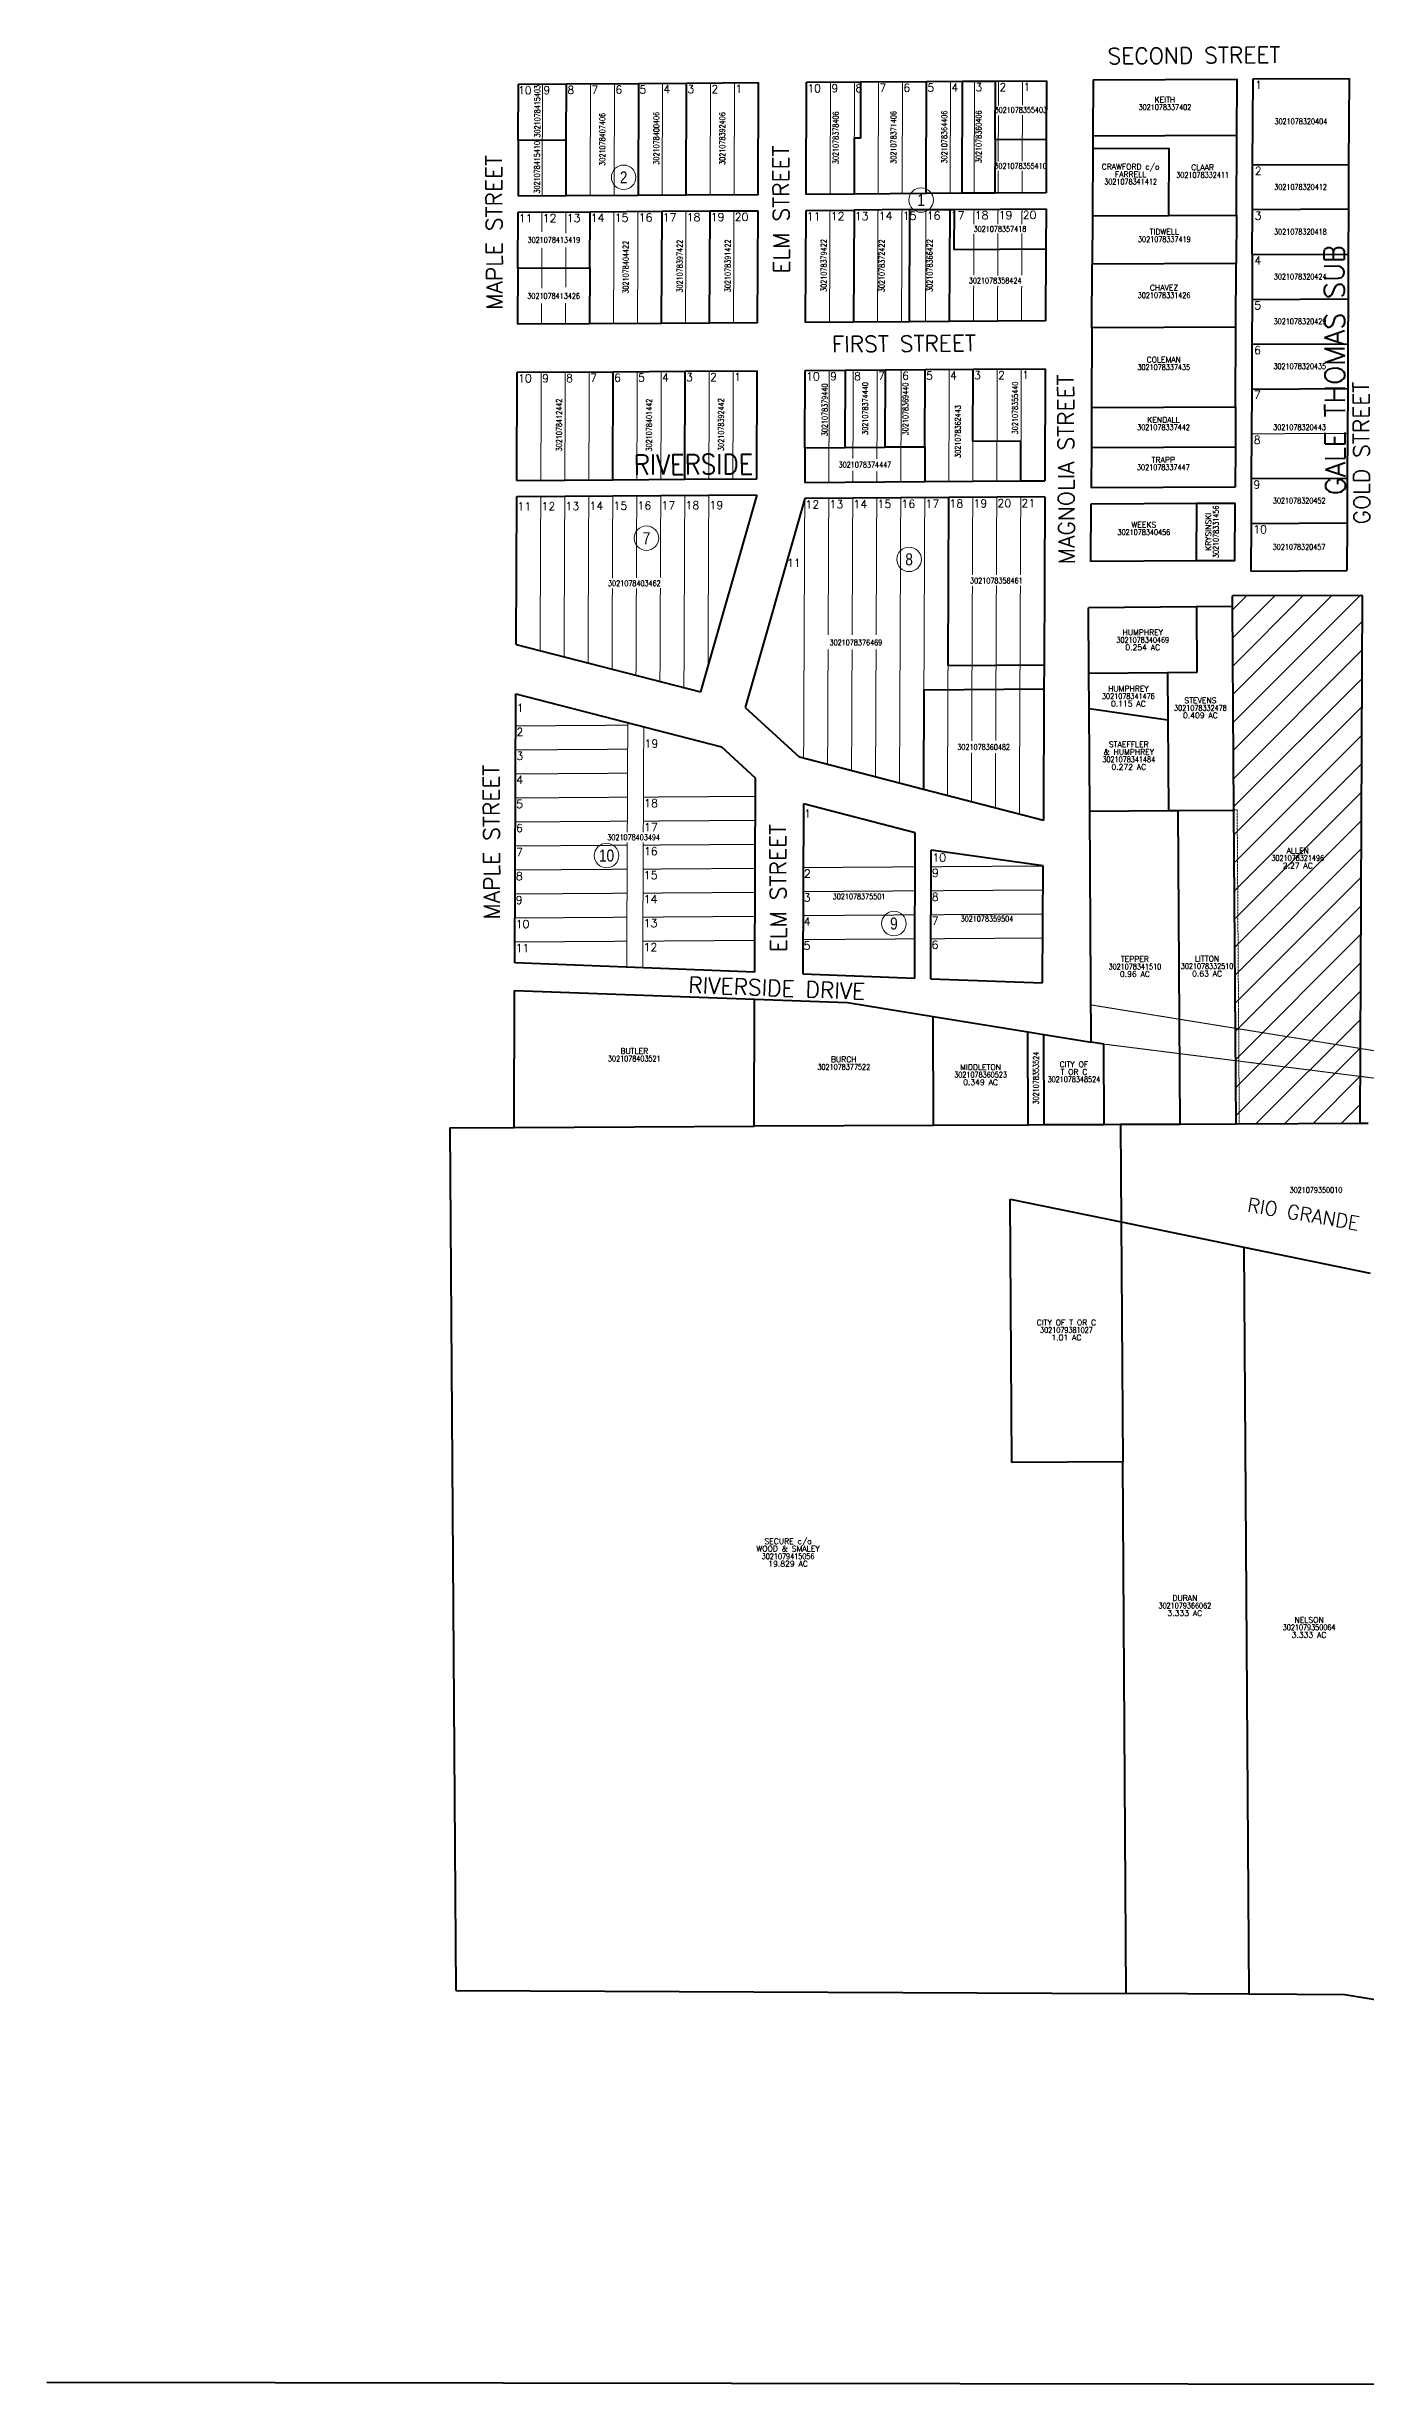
# Model space of a CAD drawing. Header units: feet. Extents: x 6175 to 40508, y 6759 to 18493.
# Drawn here: x 35640 to 37288, y 15566 to 18487 of the extents above; entities that cross this region are included whole.
import ezdxf
from ezdxf.enums import TextEntityAlignment as Align

# ---------------------------------------------------------------- set-up
doc = ezdxf.new("R2010")
doc.units = ezdxf.units.FT
doc.header["$MEASUREMENT"] = 0
for name, pattern in [('DASHED', [0.75, 0.5, -0.25]), ('DASHED2', [0.375, 0.25, -0.125]), ('HIDDEN', [0.375, 0.25, -0.125])]:
    doc.linetypes.add(name, pattern=pattern)
for name, color, linetype, lineweight in [('ACREAGE', 1, 'Continuous', 9), ('Block_Text', 152, 'Continuous', 20), ('EASEMENT', 4, 'HIDDEN', 9), ('Lot_Line', 153, 'DASHED', 13), ('Lot_Text', 170, 'Continuous', 20), ('Owner_Name', 1, 'Continuous', 9), ('STREET_NAME', 5, 'Continuous', 25), ('SUBDIVISION_NAME', 8, 'DASHED2', 30), ('UCLID_parcel', 3, 'Continuous', 40), ('UPC', 142, 'Continuous', 9)]:
    doc.layers.add(name, color=color, linetype=linetype, lineweight=lineweight)
doc.layers.add('hatch', color=7, linetype='Continuous')
doc.styles.add('ROMANS', font='romans.shx')

# ---------------------------------------------------------------- blocks, each defined once
blk = doc.blocks.new('PARCEL_ID')
at = {"layer": 'UPC', "style": 'ROMANS', "width": 0.8}
blk.add_attdef('UPC', text='', height=7, dxfattribs=at).set_placement((0, 0), align=Align.MIDDLE_CENTER)
blk = doc.blocks.new('OWNER')
at = {"layer": 'Owner_Name', "style": 'ROMANS'}
blk.add_attdef('OWNER', text='', height=7, dxfattribs=at).set_placement((0, 0), align=Align.MIDDLE_CENTER)
blk = doc.blocks.new('ACREAGE')
at = {"layer": 'ACREAGE', "style": 'ROMANS'}
blk.add_attdef('ACREAGE', text='', height=7, dxfattribs=at).set_placement((0, 0), align=Align.MIDDLE_CENTER)

msp = doc.modelspace()

# ---------------------------------------------------------------- hatches: boundary and pattern name
at = {"layer": 'hatch'}
h = msp.add_hatch(dxfattribs=at)
h.set_pattern_fill('ANSI31', color=256, scale=200, style=0)
h.paths.add_polyline_path([(37126.887, 17140.442), (37281.872, 17141.163), (37284.752, 17801.155), (37122.321, 17800.399)])

# ---------------------------------------------------------------- linework, layer by layer
at = {"layer": 'Block_Text'}
for centre in [(36361.301, 18323.57), (36733.127, 18295.17), (36389.853, 17872.615), (36718.126, 17846.147), (36339.932, 17476.025), (36699.127, 17391.014)]:
    msp.add_circle(centre, 15.3, dxfattribs=at)
at = {"layer": 'EASEMENT'}
for p in [(37124.173, 17532.922), (37130.887, 17140.47)]:
    msp.add_line(p, (37128.173, 17532.949), dxfattribs=at)
at = {"layer": 'Lot_Line'}
for p, q in [((36259.364, 18300.059), (36259.975, 18440.058)), ((36319.363, 18300.46), (36319.974, 18440.459)), ((36349.362, 18300.661), (36349.973, 18440.66)), ((36409.361, 18301.062), (36409.972, 18441.061)), ((36469.359, 18301.464), (36469.97, 18441.463)), ((36499.359, 18301.665), (36499.97, 18441.663)), ((36619.356, 18302.467), (36619.967, 18442.466)), ((36649.659, 18372.327), (36649.966, 18442.667)), ((36679.355, 18302.869), (36679.965, 18442.868)), ((36709.354, 18303.07), (36709.965, 18443.068)), ((36769.353, 18303.471), (36769.963, 18443.47)), ((36799.352, 18303.672), (36799.963, 18443.67)), ((36829.962, 18443.871), (36829.829, 18413.421)), ((36859.83, 18413.837), (36859.961, 18444.072)), ((36829.773, 18400.603), (36829.524, 18343.439)), ((36859.524, 18343.873), (36859.776, 18401.519)), ((36829.473, 18331.774), (36829.351, 18303.872)), ((36859.351, 18304.073), (36859.471, 18331.716)), ((36259.169, 18255.349), (36259.277, 18280.059)), ((36289.161, 18253.894), (36289.276, 18280.26)), ((36348.664, 18140.663), (36349.275, 18280.661)), ((36378.663, 18140.863), (36379.274, 18280.862)), ((36438.662, 18141.265), (36439.273, 18281.263)), ((36498.661, 18141.666), (36499.271, 18281.665)), ((36618.658, 18142.469), (36619.269, 18282.468)), ((36678.656, 18142.87), (36679.267, 18282.869)), ((36708.656, 18143.071), (36709.267, 18283.07)), ((36738.655, 18143.272), (36739.266, 18283.27)), ((36799.184, 18265.203), (36799.265, 18283.672)), ((36829.182, 18265.153), (36829.264, 18283.873)), ((36859.18, 18264.914), (36859.263, 18284.073)), ((36258.862, 18185.115), (36259.082, 18235.497)), ((36288.865, 18186.097), (36289.081, 18235.661)), ((36798.905, 18201.314), (36799.131, 18252.945)), ((36828.903, 18201.064), (36829.132, 18253.648)), ((36858.902, 18201.178), (36859.13, 18253.518)), ((36798.654, 18143.673), (36798.849, 18188.303)), ((36828.653, 18143.874), (36828.845, 18187.921)), ((36858.652, 18144.075), (36858.843, 18187.673)), ((36258.666, 18140.06), (36258.779, 18166.011)), ((36288.665, 18140.261), (36288.778, 18166.201)), ((36407.812, 17946.066), (36408.401, 18081.065)), ((36467.81, 17946.467), (36468.399, 18081.466)), ((36497.81, 17946.668), (36498.399, 18081.667)), ((36617.785, 17942.471), (36618.396, 18082.47)), ((36647.912, 17971.968), (36648.395, 18082.67)), ((36677.91, 17971.837), (36678.395, 18082.871)), ((36707.783, 17943.073), (36708.394, 18083.072)), ((36767.782, 17943.474), (36768.393, 18083.473)), ((36827.78, 17943.876), (36828.391, 18083.874)), ((36857.998, 17994.076), (36858.391, 18084.075)), ((36257.815, 17945.062), (36258.404, 18080.061)), ((36287.814, 17945.263), (36288.403, 18080.262)), ((36317.814, 17945.464), (36318.403, 18080.462)), ((36377.812, 17945.865), (36378.401, 18080.864)), ((36797.781, 17943.675), (36797.999, 17993.675)), ((37146.104, 18003.003), (37266.102, 18003.596)), ((36647.784, 17942.672), (36647.846, 17956.685)), ((36677.784, 17942.872), (36677.844, 17956.554)), ((36256.886, 17732.151), (36257.728, 17925.062)), ((36286.851, 17724.439), (36287.727, 17925.263)), ((36316.816, 17716.727), (36317.726, 17925.464)), ((36347.277, 17822.723), (36347.726, 17925.665)), ((36377.277, 17823.199), (36377.725, 17925.865)), ((36407.277, 17823.505), (36407.724, 17926.066)), ((36436.675, 17685.878), (36437.724, 17926.267)), ((36466.794, 17713.45), (36467.723, 17926.467)), ((36586.281, 17597.458), (36587.699, 17922.27)), ((36616.954, 17751.951), (36617.698, 17922.471)), ((36646.952, 17751.949), (36647.697, 17922.672)), ((36676.951, 17751.948), (36677.697, 17922.872)), ((36706.14, 17566.423), (36707.696, 17923.073)), ((36736.648, 17683.276), (36737.695, 17923.274)), ((36797.27, 17826.612), (36797.694, 17923.675)), ((36827.269, 17826.765), (36827.693, 17923.876)), ((36857.268, 17826.776), (36857.693, 17924.077)), ((36346.78, 17709.015), (36347.22, 17809.803)), ((36376.745, 17701.302), (36377.219, 17809.831)), ((36406.71, 17693.59), (36407.218, 17810.013)), ((36796.366, 17619.424), (36797.211, 17813.048)), ((36826.366, 17619.751), (36827.211, 17813.354)), ((36855.963, 17527.63), (36857.21, 17813.505)), ((36616.246, 17589.699), (36616.874, 17733.685)), ((36646.211, 17581.941), (36646.873, 17733.684)), ((36676.175, 17574.182), (36676.871, 17733.683)), ((36766.778, 17713.477), (36766.647, 17683.477)), ((36766.647, 17683.477), (36766.069, 17550.906)), ((36226.477, 17637.978), (36366.474, 17638.915)), ((36365.89, 17505.275), (36366.487, 17641.987)), ((36385.889, 17505.234), (36386.463, 17636.846)), ((36226.346, 17607.978), (36366.343, 17608.915)), ((36796.033, 17543.147), (36796.301, 17604.51)), ((36825.998, 17535.389), (36826.297, 17603.983)), ((36226.215, 17577.979), (36366.212, 17578.915)), ((36226.084, 17547.979), (36366.081, 17548.915)), ((36386.08, 17549.049), (36526.077, 17549.986)), ((36225.953, 17517.979), (36365.95, 17518.916)), ((36385.949, 17519.05), (36525.946, 17519.986)), ((36225.822, 17487.979), (36365.819, 17488.916)), ((36365.154, 17336.57), (36365.834, 17492.267)), ((36385.15, 17335.808), (36385.833, 17492.268)), ((36385.819, 17489.05), (36525.815, 17489.987)), ((36225.691, 17457.98), (36365.688, 17458.916)), ((36385.688, 17459.05), (36525.685, 17459.987)), ((36585.686, 17460.955), (36725.735, 17461.892)), ((36745.735, 17462.026), (36885.679, 17462.963)), ((36225.56, 17427.98), (36365.557, 17428.917)), ((36385.557, 17429.05), (36525.554, 17429.987)), ((36585.555, 17430.956), (36725.604, 17431.893)), ((36745.605, 17432.026), (36885.548, 17432.963)), ((36225.429, 17397.98), (36365.426, 17398.917)), ((36385.426, 17399.051), (36525.423, 17399.987)), ((36585.424, 17400.956), (36725.473, 17401.893)), ((36745.474, 17402.027), (36885.417, 17402.963)), ((36225.299, 17367.981), (36365.295, 17368.917)), ((36385.295, 17369.051), (36525.292, 17369.988)), ((36585.293, 17370.956), (36725.342, 17371.893)), ((36745.343, 17372.027), (36885.286, 17372.963)), ((37541.645, 17192.967), (36945.305, 17289.375)), ((37639.224, 17155.046), (36961.42, 17240.423))]:
    msp.add_line(p, q, dxfattribs=at)
at = {"layer": 'UCLID_parcel'}
for p, q in [((36229.67, 18369.858), (36229.976, 18439.857)), ((36229.976, 18439.857), (36289.974, 18440.258)), ((36289.669, 18370.259), (36289.974, 18440.258)), ((36289.974, 18440.258), (36379.972, 18440.86)), ((36379.972, 18440.86), (36379.361, 18300.862)), ((36379.972, 18440.86), (36439.971, 18441.262)), ((36439.36, 18301.263), (36439.971, 18441.262)), ((36439.971, 18441.262), (36529.969, 18441.864)), ((36529.358, 18301.865), (36529.969, 18441.864)), ((36589.357, 18302.267), (36589.967, 18442.265)), ((36589.967, 18442.265), (36657.966, 18442.72)), ((36657.659, 18372.381), (36657.966, 18442.72)), ((36657.966, 18442.72), (36739.964, 18443.269)), ((36739.353, 18303.27), (36739.964, 18443.269)), ((36739.964, 18443.269), (36784.963, 18443.57)), ((36784.352, 18303.571), (36784.963, 18443.57)), ((36784.963, 18443.57), (36825.962, 18443.844)), ((36825.644, 18370.845), (36825.962, 18443.844)), ((36825.962, 18443.844), (36889.961, 18444.272)), ((36889.961, 18444.272), (36889.642, 18371.273)), ((36948.041, 18445.562), (36947.736, 18375.563)), ((36948.041, 18445.562), (37128.039, 18446.4)), ((37127.734, 18376.401), (37128.039, 18446.4)), ((37147.57, 18339), (37148.039, 18446.499)), ((37148.039, 18446.499), (37268.037, 18447.092)), ((37268.037, 18447.092), (37267.568, 18339.593)), ((36947.736, 18375.563), (36947.666, 18359.563)), ((36947.736, 18375.563), (37127.734, 18376.401)), ((37127.297, 18276.402), (37127.734, 18376.401)), ((36229.67, 18369.858), (36229.365, 18299.858)), ((36229.67, 18369.858), (36289.669, 18370.259)), ((36289.363, 18300.26), (36289.669, 18370.259)), ((36649.659, 18372.327), (36649.355, 18302.668)), ((36657.659, 18372.381), (36649.659, 18372.327)), ((36825.644, 18370.845), (36825.351, 18303.846)), ((36825.644, 18370.845), (36889.642, 18371.273)), ((36889.642, 18371.273), (36889.35, 18304.274)), ((36947.666, 18359.563), (36947.299, 18275.564)), ((36947.666, 18359.563), (37042.665, 18360.005)), ((37042.665, 18360.005), (37042.298, 18276.006)), ((37147.325, 18283), (37147.57, 18339)), ((37147.57, 18339), (37267.568, 18339.593)), ((37267.568, 18339.593), (37267.324, 18283.594)), ((36289.363, 18300.26), (36229.365, 18299.858)), ((36379.361, 18300.862), (36289.363, 18300.26)), ((36439.36, 18301.263), (36379.361, 18300.862)), ((36529.358, 18301.865), (36439.36, 18301.263)), ((36649.355, 18302.668), (36589.357, 18302.267)), ((36739.353, 18303.27), (36649.355, 18302.668)), ((36784.352, 18303.571), (36739.353, 18303.27)), ((36825.351, 18303.846), (36784.352, 18303.571)), ((36889.35, 18304.274), (36825.351, 18303.846)), ((36228.972, 18209.859), (36229.277, 18279.858)), ((36229.277, 18279.858), (36319.275, 18280.46)), ((36318.97, 18210.461), (36319.275, 18280.46)), ((36319.275, 18280.46), (36409.273, 18281.063)), ((36408.663, 18141.064), (36409.273, 18281.063)), ((36409.273, 18281.063), (36469.272, 18281.464)), ((36468.661, 18141.465), (36469.272, 18281.464)), ((36469.272, 18281.464), (36529.271, 18281.865)), ((36528.66, 18141.867), (36529.271, 18281.865)), ((36588.659, 18142.268), (36589.269, 18282.267)), ((36589.269, 18282.267), (36649.268, 18282.668)), ((36649.268, 18282.668), (36648.657, 18142.67)), ((36719.206, 18283.136), (36649.268, 18282.668)), ((36718.596, 18143.138), (36719.206, 18283.136)), ((36719.206, 18283.136), (36769.265, 18283.471)), ((36768.654, 18143.472), (36769.265, 18283.471)), ((36769.265, 18283.471), (36774.265, 18283.505)), ((36774.265, 18283.505), (36774.047, 18233.505)), ((36774.265, 18283.505), (36889.263, 18284.274)), ((36889.263, 18284.274), (36889.044, 18234.274)), ((36947.299, 18275.564), (36947.037, 18215.564)), ((36947.299, 18275.564), (37042.298, 18276.006)), ((37042.298, 18276.006), (37127.297, 18276.402)), ((37127.297, 18276.402), (37127.035, 18216.402)), ((37147.081, 18227.001), (37147.325, 18283)), ((37267.324, 18283.594), (37147.325, 18283)), ((37267.324, 18283.594), (37267.08, 18227.594)), ((36774.047, 18233.505), (36889.044, 18234.274)), ((36889.044, 18234.274), (36888.652, 18144.275)), ((37147.081, 18227.001), (37267.08, 18227.594)), ((37267.08, 18227.594), (37266.835, 18171.595)), ((36228.972, 18209.859), (36228.667, 18139.86)), ((36228.972, 18209.859), (36318.97, 18210.461)), ((36318.97, 18210.461), (36318.665, 18140.462)), ((36946.688, 18135.565), (36947.037, 18215.564)), ((36947.037, 18215.564), (37127.035, 18216.402)), ((37126.686, 18136.403), (37127.035, 18216.402)), ((37147.081, 18227.001), (37146.837, 18171.001)), ((37146.837, 18171.001), (37146.592, 18115.002)), ((37146.837, 18171.001), (37266.835, 18171.595)), ((37266.835, 18171.595), (37266.591, 18115.595)), ((36318.665, 18140.462), (36228.667, 18139.86)), ((36408.663, 18141.064), (36318.665, 18140.462)), ((36468.661, 18141.465), (36408.663, 18141.064)), ((36528.66, 18141.867), (36468.661, 18141.465)), ((36648.657, 18142.67), (36588.659, 18142.268)), ((36718.596, 18143.138), (36648.657, 18142.67)), ((36768.654, 18143.472), (36718.596, 18143.138)), ((36888.652, 18144.275), (36768.654, 18143.472)), ((36946.688, 18135.565), (36946.252, 18035.566)), ((37126.686, 18136.403), (36946.688, 18135.565)), ((37126.25, 18036.404), (37126.686, 18136.403)), ((37146.592, 18115.002), (37146.348, 18059.002)), ((37146.592, 18115.002), (37266.591, 18115.595)), ((37266.591, 18115.595), (37266.347, 18059.596)), ((36348.402, 18080.663), (36438.4, 18081.265)), ((36437.811, 17946.267), (36438.4, 18081.265)), ((36438.4, 18081.265), (36528.398, 18081.867)), ((36527.809, 17946.869), (36528.398, 18081.867)), ((36587.974, 17985.47), (36588.397, 18082.269)), ((36588.397, 18082.269), (36638.396, 18082.603)), ((36638.396, 18082.603), (36637.973, 17985.804)), ((36638.396, 18082.603), (36688.394, 18082.938)), ((36688.394, 18082.938), (36687.972, 17986.139)), ((36688.394, 18082.938), (36738.393, 18083.272)), ((36737.971, 17986.473), (36738.393, 18083.272)), ((36738.393, 18083.272), (36798.392, 18083.674)), ((36797.999, 17993.675), (36798.392, 18083.674)), ((36798.392, 18083.674), (36888.39, 18084.276)), ((36888.39, 18084.276), (36887.779, 17944.277)), ((36227.816, 17944.862), (36228.405, 18079.86)), ((36228.405, 18079.86), (36348.402, 18080.663)), ((36347.813, 17945.664), (36348.402, 18080.663)), ((37146.348, 18059.002), (37145.859, 17947.004)), ((37146.348, 18059.002), (37266.347, 18059.596)), ((37266.347, 18059.596), (37265.858, 17947.597)), ((36946.252, 18035.566), (36946.034, 17985.567)), ((37126.25, 18036.404), (36946.252, 18035.566)), ((37126.25, 18036.404), (37126.032, 17986.404)), ((36797.999, 17993.675), (36857.998, 17994.076)), ((36857.78, 17944.077), (36857.998, 17994.076)), ((36587.974, 17985.47), (36587.786, 17942.27)), ((36587.974, 17985.47), (36637.973, 17985.804)), ((36637.973, 17985.804), (36687.972, 17986.139)), ((36737.971, 17986.473), (36687.972, 17986.139)), ((36737.971, 17986.473), (36737.782, 17943.274)), ((36946.034, 17985.567), (36945.816, 17935.567)), ((37126.032, 17986.404), (36946.034, 17985.567)), ((37126.032, 17986.404), (37125.814, 17936.405)), ((36227.816, 17944.862), (36347.813, 17945.664)), ((36347.813, 17945.664), (36437.811, 17946.267)), ((36437.811, 17946.267), (36527.809, 17946.869)), ((36587.786, 17942.27), (36737.782, 17943.274)), ((36737.782, 17943.274), (36857.78, 17944.077)), ((36857.78, 17944.077), (36887.779, 17944.277)), ((37125.814, 17936.405), (36945.816, 17935.567)), ((37145.859, 17947.004), (37145.615, 17891.004)), ((37145.859, 17947.004), (37265.858, 17947.597)), ((37265.858, 17947.597), (37265.613, 17891.597)), ((36226.921, 17739.864), (36227.728, 17924.862)), ((36227.728, 17924.862), (36527.722, 17926.869)), ((36527.722, 17926.869), (36457.399, 17680.544)), ((36587.699, 17922.27), (36513.163, 17661.186)), ((36767.695, 17923.475), (36587.699, 17922.27)), ((36766.778, 17713.477), (36767.695, 17923.475)), ((36887.692, 17924.277), (36767.695, 17923.475)), ((36887.692, 17924.277), (36886.776, 17714.279)), ((36945.414, 17843.568), (36945.728, 17915.567)), ((36945.728, 17915.567), (37077.727, 17916.182)), ((37077.413, 17844.182), (37077.727, 17916.182)), ((37077.727, 17916.182), (37125.726, 17916.405)), ((37125.412, 17844.406), (37125.726, 17916.405)), ((37145.615, 17891.004), (37145.355, 17831.505)), ((37145.615, 17891.004), (37265.613, 17891.597)), ((37265.613, 17891.597), (37265.354, 17832.098)), ((37077.413, 17844.182), (36945.414, 17843.568)), ((37125.412, 17844.406), (37077.413, 17844.182)), ((37145.355, 17831.505), (37265.354, 17832.098)), ((37284.752, 17801.155), (37122.321, 17800.399)), ((37122.413, 17787.065), (37122.321, 17800.399)), ((37281.872, 17141.163), (37284.752, 17801.155)), ((37077.415, 17786.725), (36942.418, 17785.704)), ((36942.986, 17703.706), (36942.418, 17785.704)), ((37122.413, 17787.065), (37077.415, 17786.725)), ((37077.415, 17786.725), (37077.982, 17704.727)), ((37124.173, 17532.922), (37122.413, 17787.065)), ((36226.921, 17739.864), (36457.399, 17680.544)), ((36766.778, 17713.477), (36886.776, 17714.279)), ((36886.776, 17714.279), (36886.645, 17684.28)), ((37040.981, 17704.447), (36942.986, 17703.706)), ((36943.289, 17659.927), (36942.986, 17703.706)), ((37077.982, 17704.727), (37040.981, 17704.447)), ((37040.981, 17704.447), (37041.39, 17645.526)), ((36225.185, 17341.907), (36226.651, 17677.978)), ((36226.651, 17677.978), (36483.67, 17611.827)), ((36736.648, 17683.276), (36736.104, 17558.665)), ((36736.648, 17683.276), (36886.645, 17684.28)), ((36886.645, 17684.28), (36885.927, 17519.871)), ((36513.163, 17661.186), (36581.081, 17598.804)), ((36944.178, 17531.56), (36943.289, 17659.927)), ((36943.289, 17659.927), (37041.39, 17645.526)), ((37041.39, 17645.526), (37042.175, 17532.301)), ((36526.177, 17572.785), (36483.67, 17611.827)), ((36736.104, 17558.665), (36581.081, 17598.804)), ((36525.119, 17330.472), (36526.177, 17572.785)), ((36885.927, 17519.871), (36736.104, 17558.665)), ((36586.033, 17540.549), (36585.106, 17328.185)), ((36725.92, 17504.329), (36586.033, 17540.549)), ((36944.178, 17531.56), (37042.175, 17532.301)), ((36945.521, 17242.993), (36944.178, 17531.56)), ((37042.175, 17532.301), (37054.336, 17532.393)), ((37054.336, 17532.393), (37124.173, 17532.922)), ((37056.888, 17140.116), (37054.336, 17532.393)), ((37126.887, 17140.442), (37124.173, 17532.922)), ((36725.128, 17322.846), (36725.92, 17504.329)), ((36745.125, 17322.084), (36745.826, 17482.825)), ((36885.679, 17462.963), (36745.826, 17482.825)), ((36885.041, 17316.75), (36885.679, 17462.963)), ((36525.119, 17330.472), (36225.185, 17341.907)), ((36585.106, 17328.185), (36725.128, 17322.846)), ((36745.125, 17322.084), (36885.041, 17316.75)), ((36224.287, 17136.239), (36225.034, 17307.323)), ((36225.034, 17307.323), (36524.971, 17296.412)), ((36524.278, 17137.636), (36524.971, 17296.412)), ((36524.971, 17296.412), (36641.259, 17292.182)), ((36641.259, 17292.182), (36748.027, 17274.92)), ((36748.027, 17274.92), (36866.347, 17255.791)), ((36748.661, 17138.682), (36748.027, 17274.92)), ((36866.347, 17255.791), (36886.363, 17252.555)), ((36866.89, 17139.232), (36866.347, 17255.791)), ((36886.363, 17252.555), (36945.521, 17242.993)), ((36886.89, 17139.325), (36886.363, 17252.555)), ((36961.42, 17240.423), (36945.521, 17242.993)), ((36961.889, 17139.674), (36961.42, 17240.423)), ((36144.22, 17135.866), (36224.287, 17136.239)), ((36144.22, 17135.866), (36151.474, 16057.951)), ((36224.287, 17136.239), (36524.278, 17137.636)), ((36748.661, 17138.682), (36524.278, 17137.636)), ((36866.89, 17139.232), (36748.661, 17138.682)), ((36886.89, 17139.325), (36866.89, 17139.232)), ((36961.889, 17139.674), (36886.89, 17139.325)), ((36982.262, 17139.769), (36961.889, 17139.674)), ((37056.888, 17140.116), (36982.262, 17139.769)), ((36982.262, 17139.769), (36983.08, 17018.182)), ((37126.887, 17140.442), (37056.888, 17140.116)), ((37281.872, 17141.163), (37126.887, 17140.442)), ((37291.872, 17141.21), (37281.872, 17141.163)), ((36846.604, 16717.544), (36844.389, 17046.684)), ((36844.389, 17046.684), (36983.08, 17018.182)), ((36983.08, 17018.182), (36985.098, 16718.188)), ((36983.08, 17018.182), (37136.327, 16986.689)), ((37136.327, 16986.689), (37294.619, 16954.158)), ((37136.327, 16986.689), (37142.609, 16053.116)), ((36985.098, 16718.188), (36846.604, 16717.544)), ((36989.567, 16054.124), (36985.098, 16718.188)), ((36151.474, 16057.951), (36989.567, 16054.124)), ((37142.609, 16053.116), (36989.567, 16054.124)), ((37262.601, 16052.325), (37142.609, 16053.116)), ((37300.73, 16046.045), (37262.601, 16052.325)), ((35640.213, 15568.356), (37464.428, 15565.702))]:
    msp.add_line(p, q, dxfattribs=at)

# ---------------------------------------------------------------- block references
at = {"layer": 'ACREAGE'}
for p, values in [((37010.199, 17736.098), {'ACREAGE': '0.254 AC'}), ((36992.184, 17665.793), {'ACREAGE': '0.115 AC'}), ((37082.288, 17651.105), {'ACREAGE': '0.409 AC'}), ((36992.731, 17586.768), {'ACREAGE': '0.272 AC'}), ((37203.954, 17463.496), {'ACREAGE': '2.27 AC'}), ((37000.344, 17327.889), {'ACREAGE': '0.96 AC'}), ((37090.562, 17328.374), {'ACREAGE': '0.63 AC'}), ((36807.481, 17192.778), {'ACREAGE': '0.349 AC'}), ((36914.739, 16873.77), {'ACREAGE': '1.01 AC'}), ((36566.857, 16590.979), {'ACREAGE': '19.829 AC'}), ((37062.824, 16529.302), {'ACREAGE': '3.333 AC'}), ((37218.084, 16502.134), {'ACREAGE': '3.333 AC'})]:
    msp.add_blockref('ACREAGE', p, dxfattribs=at).add_auto_attribs(values)
at = {"layer": 'Owner_Name'}
for p, values in [((37037.888, 18420.582), {'OWNER': 'KEITH'}), ((36994.983, 18336.807), {'OWNER': 'CRAWFORD c/o'}), ((36994.983, 18327.428), {'OWNER': 'FARRELL'}), ((37085.017, 18335.897), {'OWNER': 'CLAAR'}), ((37037.168, 18255.553), {'OWNER': 'TIDWELL'}), ((37036.863, 18185.616), {'OWNER': 'CHAVEZ'}), ((37036.471, 18095.68), {'OWNER': 'COLEMAN'}), ((37036.143, 18020.523), {'OWNER': 'KENDALL'}), ((37035.924, 17970.524), {'OWNER': 'TRAPP'}), ((37011.572, 17889.481), {'OWNER': 'WEEKS'}), ((37010.199, 17754.855), {'OWNER': 'HUMPHREY'}), ((36992.184, 17684.55), {'OWNER': 'HUMPHREY'}), ((37082.288, 17669.862), {'OWNER': 'STEVENS'}), ((36992.731, 17614.904), {'OWNER': 'STAEFFLER'}), ((36992.731, 17605.525), {'OWNER': '& HUMPHREY'}), ((37203.954, 17482.253), {'OWNER': 'ALLEN'}), ((37000.344, 17346.646), {'OWNER': 'TEPPER'}), ((37090.562, 17347.131), {'OWNER': 'LITTON'}), ((36374.655, 17231.697), {'OWNER': 'BUTLER'}), ((36636.484, 17221.291), {'OWNER': 'BURCH'}), ((36807.481, 17211.535), {'OWNER': 'MIDDLETON'}), ((36924.125, 17215.053), {'OWNER': 'CITY OF'}), ((36924.125, 17205.674), {'OWNER': 'T OR C'}), ((36914.739, 16892.527), {'OWNER': 'CITY OF T OR C'}), ((36566.857, 16619.114), {'OWNER': 'SECURE c/o'}), ((36566.857, 16609.736), {'OWNER': 'WOOD & SMALEY'}), ((37062.824, 16548.059), {'OWNER': 'DURAN'}), ((37218.084, 16520.891), {'OWNER': 'NELSON'})]:
    msp.add_blockref('OWNER', p, dxfattribs=at).add_auto_attribs(values)
at = {"layer": 'Owner_Name', "rotation": 90}
msp.add_blockref('OWNER', (37092.192, 17880.52), dxfattribs=at).add_auto_attribs({'OWNER': 'KRYSINSKI'})
at = {"layer": 'UPC', "xscale": 0.9000000000232831, "rotation": 90}
for p, values in [((36253.379, 18406.095), {'UPC': '3021078415403'}), ((36253.074, 18336.096), {'UPC': '3021078415410'}), ((37101.571, 17880.52), {'UPC': '3021078331456'})]:
    msp.add_blockref('PARCEL_ID', p, dxfattribs=at).add_auto_attribs(values)
at = {"layer": 'UPC', "rotation": 90}
for p, values in [((36402.172, 18372.319), {'UPC': '3021078400406'}), ((36484.666, 18372.005), {'UPC': '3021078392406'}), ((36626.386, 18372.935), {'UPC': '3021078378406'}), ((36698.661, 18373.41), {'UPC': '3021078371406'}), ((36762.16, 18373.861), {'UPC': '3021078364406'}), ((36805.159, 18374.148), {'UPC': '3021078360406'}), ((36334.67, 18371.002), {'UPC': '3021078407406'}), ((36363.971, 18211.204), {'UPC': '3021078404422'}), ((36431.473, 18212.521), {'UPC': '3021078397422'}), ((36491.472, 18212.922), {'UPC': '3021078391422'}), ((36611.467, 18213.3), {'UPC': '3021078379422'}), ((36683.932, 18212.903), {'UPC': '3021078372422'}), ((36743.93, 18213.304), {'UPC': '3021078366422'}), ((36612.726, 18032.961), {'UPC': '3021078379440'}), ((36663.185, 18034.676), {'UPC': '3021078374440'}), ((36713.644, 18034.09), {'UPC': '3021078369440'}), ((36850.645, 18035.338), {'UPC': '3021078355440'}), ((36280.615, 18014.005), {'UPC': '3021078412442'}), ((36393.108, 18013.891), {'UPC': '3021078401442'}), ((36483.106, 18014.493), {'UPC': '3021078392442'}), ((36779.032, 18005.906), {'UPC': '3021078362443'}), ((36876.617, 17197.877), {'UPC': '3021078353524'})]:
    msp.add_blockref('PARCEL_ID', p, dxfattribs=at).add_auto_attribs(values)
at = {"layer": 'UPC', "xscale": 0.8999999999068677}
for p, values in [((36857.803, 18407.789), {'UPC': '3021078355403'}), ((36857.498, 18337.771), {'UPC': '3021078355410'}), ((37090.562, 17337.753), {'UPC': '3021078332510'})]:
    msp.add_blockref('PARCEL_ID', p, dxfattribs=at).add_auto_attribs(values)
at = {"layer": 'UPC'}
for p, values in [((37037.888, 18411.204), {'UPC': '3021078337402'}), ((37207.805, 18393.386), {'UPC': '3021078320404'}), ((36994.983, 18318.05), {'UPC': '3021078341412'}), ((37085.017, 18326.519), {'UPC': '3021078332411'}), ((37207.448, 18311.475), {'UPC': '3021078320412'}), ((36831.656, 18259.049), {'UPC': '3021078357418'}), ((37207.203, 18255.475), {'UPC': '3021078320418'}), ((36274.125, 18245.382), {'UPC': '3021078413419'}), ((37037.168, 18246.174), {'UPC': '3021078337419'}), ((36825.719, 18194.515), {'UPC': '3021078358424'}), ((37206.959, 18199.476), {'UPC': '3021078320424'}), ((36273.819, 18175.382), {'UPC': '3021078413426'}), ((37036.863, 18176.238), {'UPC': '3021078331426'}), ((37206.715, 18143.476), {'UPC': '3021078320429'}), ((37036.471, 18086.301), {'UPC': '3021078337435'}), ((37206.47, 18087.477), {'UPC': '3021078320435'}), ((37036.143, 18011.145), {'UPC': '3021078337442'}), ((37206.103, 18011.24), {'UPC': '3021078320443'}), ((36662.878, 17964.372), {'UPC': '3021078374447'}), ((37035.924, 17961.145), {'UPC': '3021078337447'}), ((37205.737, 17919.478), {'UPC': '3021078320452'}), ((37011.572, 17880.103), {'UPC': '3021078340456'}), ((37205.485, 17861.74), {'UPC': '3021078320457'}), ((36374.727, 17816.26), {'UPC': '3021078403462'}), ((36827.238, 17819.539), {'UPC': '3021078358461'}), ((36651.6, 17742.216), {'UPC': '3021078376469'}), ((37010.199, 17745.476), {'UPC': '3021078340469'}), ((36992.184, 17675.172), {'UPC': '3021078341476'}), ((37082.288, 17660.484), {'UPC': '3021078332478'}), ((36811.331, 17611.523), {'UPC': '3021078360482'}), ((36992.731, 17596.147), {'UPC': '3021078341484'}), ((36373.833, 17498.691), {'UPC': '3021078403494'}), ((37203.954, 17472.874), {'UPC': '3021078321496'}), ((36655.583, 17424.832), {'UPC': '3021078375501'}), ((36815.436, 17397.008), {'UPC': '3021078359504'}), ((37000.344, 17337.267), {'UPC': '3021078341510'}), ((36374.655, 17222.318), {'UPC': '3021078403521'}), ((36636.484, 17211.912), {'UPC': '3021078377522'}), ((36807.481, 17202.156), {'UPC': '3021078360523'}), ((36924.125, 17196.296), {'UPC': '3021078348524'}), ((37226.654, 17058.15), {'UPC': '3021079350010'}), ((36914.739, 16883.148), {'UPC': '3021079381027'}), ((36566.857, 16600.357), {'UPC': '3021079415056'}), ((37062.824, 16538.681), {'UPC': '3021079366062'}), ((37218.084, 16511.512), {'UPC': '3021079350064'})]:
    msp.add_blockref('PARCEL_ID', p, dxfattribs=at).add_auto_attribs(values)

# ---------------------------------------------------------------- texts
at = {"layer": 'Block_Text', "width": 0.85}
for s, p in [('2', (36361.301, 18323.57)), ('1', (36733.127, 18295.17)), ('7', (36389.853, 17872.615)), ('8', (36718.126, 17846.147)), ('10', (36339.932, 17476.025)), ('9', (36699.127, 17391.014))]:
    msp.add_text(s, height=15, dxfattribs=at).set_placement(p, align=Align.MIDDLE)
at = {"layer": 'Lot_Text', "style": 'ROMANS'}
for s, p in [('10', (36229.221, 18427.305)), ('9', (36260.905, 18427.506)), ('8', (36290.905, 18427.707)), ('7', (36320.904, 18427.908)), ('6', (36350.903, 18428.108)), ('5', (36380.903, 18428.309)), ('4', (36410.902, 18428.51)), ('3', (36440.901, 18428.71)), ('2', (36470.9, 18428.911)), ('1', (36500.9, 18429.112)), ('10', (36590.898, 18429.714)), ('9', (36620.897, 18429.915)), ('8', (36650.896, 18430.115)), ('7', (36680.896, 18430.316)), ('6', (36710.895, 18430.517)), ('5', (36740.894, 18430.718)), ('4', (36770.894, 18430.918)), ('3', (36800.893, 18431.119)), ('2', (36830.892, 18431.32)), ('1', (36860.892, 18431.52)), ('1', (37150.472, 18434.056)), ('2', (37150.264, 18326.552)), ('11', (36230.208, 18267.307)), ('12', (36260.207, 18267.508)), ('13', (36290.206, 18267.708)), ('14', (36320.206, 18267.909)), ('15', (36350.205, 18268.11)), ('16', (36380.204, 18268.31)), ('17', (36410.204, 18268.511)), ('18', (36440.203, 18268.712)), ('19', (36470.202, 18268.913)), ('20', (36500.202, 18269.113)), ('11', (36590.2, 18269.715)), ('12', (36620.199, 18269.916)), ('13', (36650.198, 18270.117)), ('14', (36680.198, 18270.318)), ('15', (36710.197, 18270.518)), ('16', (36740.196, 18270.719)), ('17', (36770.196, 18270.92)), ('18', (36800.195, 18271.12)), ('19', (36830.194, 18271.321)), ('20', (36860.194, 18271.522)), ('3', (37150.02, 18270.553)), ('4', (37149.775, 18214.553)), ('5', (37149.531, 18158.554)), ('6', (37149.287, 18102.554)), ('3', (36799.322, 18071.122)), ('2', (36829.322, 18071.323)), ('1', (36859.321, 18071.524)), ('10', (36229.335, 18067.309)), ('9', (36259.334, 18067.51)), ('8', (36289.334, 18067.71)), ('7', (36319.333, 18067.911)), ('6', (36349.332, 18068.112)), ('5', (36379.332, 18068.312)), ('4', (36409.331, 18068.513)), ('3', (36439.33, 18068.714)), ('2', (36469.33, 18068.915)), ('1', (36499.329, 18069.115)), ('10', (36589.327, 18069.717)), ('9', (36619.326, 18069.918)), ('8', (36649.326, 18070.119)), ('7', (36679.325, 18070.32)), ('6', (36709.324, 18070.52)), ('5', (36739.324, 18070.721)), ('4', (36769.323, 18070.922)), ('7', (37149.042, 18046.555)), ('8', (37148.798, 17990.555)), ('9', (37148.554, 17934.556)), ('11', (36228.637, 17907.31)), ('12', (36258.636, 17907.511)), ('13', (36288.636, 17907.712)), ('14', (36318.635, 17907.912)), ('15', (36348.634, 17908.113)), ('16', (36378.634, 17908.314)), ('17', (36408.633, 17908.515)), ('18', (36438.632, 17908.715)), ('19', (36468.632, 17908.916)), ('12', (36588.629, 17909.719)), ('13', (36618.628, 17909.92)), ('14', (36648.628, 17910.12)), ('15', (36678.627, 17910.321)), ('16', (36708.626, 17910.522)), ('17', (36738.626, 17910.722)), ('18', (36768.625, 17910.923)), ('19', (36798.624, 17911.124)), ('20', (36828.624, 17911.325)), ('21', (36858.623, 17911.525)), ('10', (37148.309, 17878.557)), ('11', (36565.411, 17836.707)), ('1', (36227.538, 17655.426)), ('2', (36227.407, 17625.427)), ('19', (36387.335, 17610.916)), ('3', (36227.276, 17595.427)), ('4', (36227.145, 17565.427)), ('5', (36227.014, 17535.427)), ('18', (36387.011, 17536.498)), ('1', (36586.943, 17523.403)), ('6', (36226.883, 17505.428)), ('17', (36386.88, 17506.498)), ('7', (36226.752, 17475.428)), ('16', (36386.749, 17476.498)), ('10', (36747.165, 17468.526)), ('8', (36226.622, 17445.428)), ('15', (36386.618, 17446.499)), ('2', (36586.616, 17448.404)), ('9', (36746.666, 17449.475)), ('9', (36226.491, 17415.429)), ('14', (36386.487, 17416.499)), ('3', (36586.485, 17418.404)), ('8', (36746.535, 17419.475)), ('10', (36226.36, 17385.429)), ('13', (36386.356, 17386.499)), ('4', (36586.354, 17388.405)), ('7', (36746.404, 17389.475)), ('11', (36226.229, 17355.429)), ('12', (36386.225, 17356.5)), ('5', (36586.223, 17358.405)), ('6', (36746.273, 17359.476))]:
    msp.add_text(s, height=10, dxfattribs=at).set_placement(p)
at = {"layer": 'STREET_NAME', "style": 'ROMANS'}
for s, rotation, p in [('SECOND STREET', 0.45, (36966.312, 18465.021)), ('MAPLE STREET', 90.35, (36210.085, 18157.808)), ('ELM STREET', 90.35, (36568.662, 18203.187)), ('FIRST STREET', 0.45, (36621.682, 18104.947)), ('MAGNOLIA STREET', 90.35, (36925.136, 17839.898)), ('GOLD STREET', 90.35, (37294, 17889.902)), ('MAPLE STREET', 90.35, (36206.761, 17395.928)), ('ELM STREET', 90.35, (36564.962, 17355.287)), ('RIVERSIDE DRIVE', 357.816667, (36441.893, 17304.557))]:
    msp.add_text(s, height=20, rotation=rotation, dxfattribs=at).set_placement(p)
at = {"layer": 'SUBDIVISION_NAME', "style": 'ROMANS'}
for s, height, rotation, p in [('GALE THOMAS SUB', 25, 90.35, (37263.64, 17926.372)), ('RIO GRANDE', 17.5, 350.289775, (37139.674, 17031.467))]:
    msp.add_text(s, height=height, rotation=rotation, dxfattribs=at).set_placement(p)
at = {"layer": 'SUBDIVISION_NAME', "style": 'ROMANS', "width": 0.9}
msp.add_text('RIVERSIDE', height=25, rotation=0.35, dxfattribs=at).set_placement((36373.889, 17951.853))

doc.saveas('drawing.dxf')
